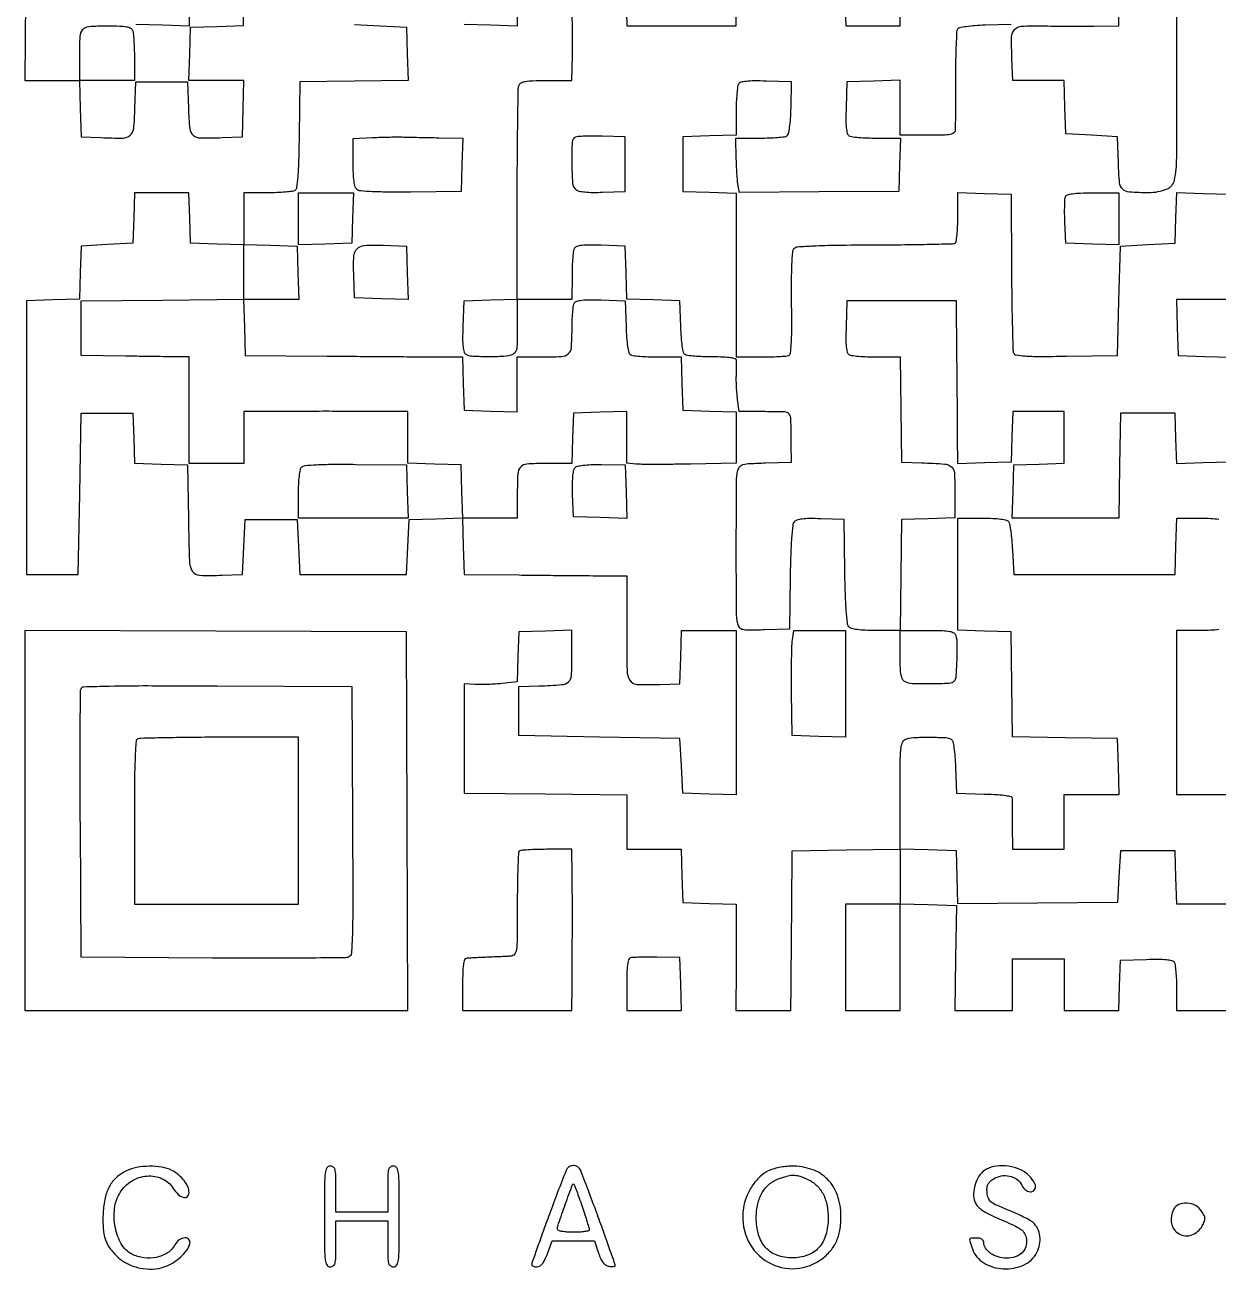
# Model space of a CAD drawing. Extents: x 156 to 936, y 100 to 969.
# Drawn here: x 156 to 570.4, y 100.2 to 532.3 of the extents above; entities that cross this region are included whole.
import ezdxf

# ---------------------------------------------------------------- set-up
doc = ezdxf.new("R2010")
doc.units = 0

msp = doc.modelspace()

# ---------------------------------------------------------------- linework, layer by layer
for points in [[(213, 569.962474), (213, 531.924948), (203.75, 532.212474), (194.5, 532.5)], [(327.227798, 550.712768), (326.955596, 531.925536), (317.727798, 532.212768), (308.5, 532.5)], [(364.787526, 541.25), (365.075052, 532), (384.037526, 532), (403, 532), (403, 550.977935)], [(574.927576, 437), (565.427576, 437), (555.927576, 437), (556.213788, 427.25), (556.5, 417.5), (565.723267, 417.212828), (574.946534, 416.925656)]]:
    msp.add_lwpolyline(points)
for points in [[(556, 570), (556, 523.035184, -0.001119), (555.917501, 486.169722, -0.047677), (555.136451, 478.36624, -0.257639), (552.422631, 475.14003, -0.092634), (546.315741, 474.013655, -0.014974), (539.607238, 474.230372, -0.180483), (537.287058, 475.264723, -0.178102), (536.195683, 477.572121, -0.014505), (535.786107, 484.357189), (535.5, 493.5), (526.5, 494), (517.5, 494.5), (517.212474, 503.75), (516.924948, 513), (508.041478, 513), (499.158008, 513), (498.829004, 520.578234, -0.01419), (498.715289, 528.153757, -0.183698), (499.736107, 530.734145, -0.198074), (502.178081, 531.882742, -0.01688), (509.247881, 531.987464, 0.002237), (513.424995, 531.927014, 0.001369), (518.352502, 531.891247, 0.001372), (523.232335, 531.882577, 0.002441), (527.25, 531.906082), (536, 532), (536, 551.058604)], [(156.234427, 541.25), (155.968853, 513), (165.448215, 513), (174.927576, 513), (175.213788, 503.25), (175.5, 493.5), (182.400991, 493.179488, 0.013191), (189.980726, 493.027641, 0.17684), (192.545599, 493.98257, 0.194254), (193.768522, 496.328176, 0.016445), (194.212602, 503.259666), (194.5, 512.5), (203.5, 512.5), (212.5, 512.5), (212.787398, 503.259666, 0.015944), (213.22487, 496.32236, 0.194276), (214.42727, 494.005037, 0.177011), (216.955531, 493.059164, 0.012814), (224.534186, 493.195758), (231.5, 493.5), (231.786212, 503.25), (232.072424, 513), (222.498686, 513), (212.924948, 513), (213.212474, 522.25), (213.5, 531.5), (222.728072, 531.787236), (231.956143, 532.074471), (232.228072, 550.787236)], [(440.787526, 541.25), (441.075052, 532), (450.537526, 532), (460, 532), (460, 550.393011, -0.002472)], [(270.5, 532.5), (279.5, 532), (288.5, 531.5), (288.787232, 522.272202), (289.074464, 513.044404), (270.287232, 512.772202), (251.5, 512.5), (251.226647, 494.044584, -0.003561), (251.035521, 485.331725, -0.012194), (250.732937, 479.675066, -0.01105), (250.342971, 475.785498, -0.224357), (249.726647, 474.809897, -0.112125), (248.86414, 474.502227, -0.008919), (246.43689, 474.255038, -0.011731), (243.499351, 474.078012, -0.008719), (240.25, 474.015313), (232, 474), (232, 464.962474), (232, 455.924948), (222.75, 456.212474), (213.5, 456.5), (213.211067, 465.25), (212.922134, 474), (203.5, 474), (194.077866, 474), (193.788933, 465.25), (193.5, 456.5), (184.5, 456), (175.5, 455.5), (175.212964, 446.287036), (174.925929, 437.074071), (165.712964, 436.787036), (156.5, 436.5), (156.5, 389), (156.5, 341.5), (165.5, 341.5), (174.5, 341.5), (175, 369.5), (175.5, 397.5), (184.5, 397.5), (193.5, 397.5), (193.788393, 388.787018), (194.076786, 380.074036), (203.288393, 379.787018), (212.5, 379.5), (212.772016, 360.763526, 0.004158), (213.106261, 346.126829, 0.128108), (214.125538, 342.660318, 0.253026), (216.624132, 341.181735, 0.020449), (224.520917, 341.199088), (231.5, 341.5), (232, 351), (232.5, 360.5), (241.5, 360.5), (250.5, 360.5), (251, 351), (251.5, 341.5), (270, 341.5), (288.5, 341.5), (289, 351), (289.5, 360.5), (298.713341, 360.787041), (307.926682, 361.074081), (308.213341, 351.287041), (308.5, 341.5), (327.5, 341.280494, 0.000352), (335.452664, 341.194222, 0.000323), (343.635938, 341.11651, 0.000323), (350.936743, 341.056617, 0.001065), (355.75, 341.030494), (365, 341), (365, 322.519052, 0.003973), (365.114948, 308.054011, 0.131412), (366.059061, 304.736049, 0.253156), (368.471784, 303.301714, 0.018303), (376.5, 303.270721), (383.5, 303.5), (383.787526, 312.75), (384.075052, 322), (393.537526, 322), (403, 322), (403, 293.462474), (403, 264.924948), (393.75, 265.212474), (384.5, 265.5), (384, 275), (383.5, 284.5), (355.5, 285), (327.5, 285.5), (327.5, 294), (327.5, 302.5), (334.5, 302.754332, 0.009095), (342.47786, 303.189603, 0.165954), (344.787336, 304.170407, 0.198668), (345.811388, 306.300944, 0.013957), (346, 313.056578), (346, 322.075052), (336.75, 321.787526), (327.5, 321.5), (327.212047, 312.817214), (326.924095, 304.134429), (321.712047, 303.582482, -0.010375), (319.424335, 303.38812, -0.007396), (316.856039, 303.261623, -0.007471), (314.402208, 303.21382, -0.015789), (312.5, 303.265268), (308.5, 303.5), (308.5, 284.5), (308.5, 265.5), (336.75, 265.234427), (365, 264.968853), (365, 255.484427), (365, 246), (374.462474, 246), (383.924948, 246), (384.212474, 236.75), (384.5, 227.5), (393.75, 227.212474), (403, 226.924948), (403.047429, 223.212474, -0.003353), (403.061026, 220.972348, -0.00045), (403.053788, 216.257727, -0.00052), (403.034371, 210.669529, -0.000437), (403.002473, 204.75), (402.910087, 190), (412.455043, 190), (422, 190), (422.097117, 198.25, 0.000548), (422.144376, 202.67705, 0.000142), (422.210616, 209.804688, 0.000145), (422.28146, 217.929298, 0.000148), (422.347117, 226), (422.5, 245.5), (441.25, 245.772065), (460, 246.044131), (460, 236.522065), (460, 227), (450.5, 227), (441, 227), (441, 208.5), (441, 190), (450.5, 190), (460, 190), (460, 208.536212), (460, 227.072424), (469.75, 226.786212), (479.5, 226.5), (479.232364, 208.25), (478.964729, 190), (488.982364, 190), (499, 190), (499, 199), (499, 208), (508, 208), (517, 208), (517, 199), (517, 190), (526.461067, 190), (535.922134, 190), (536.211067, 198.75), (536.5, 207.5), (545.41543, 207.791346, -0.007874), (549.674656, 207.863419, -0.025891), (552.481964, 207.721257, -0.03736), (554.324421, 207.391596, -0.190691), (555.150117, 206.791346, -0.10844), (555.472644, 205.905885, -0.010308), (555.733216, 203.60277, -0.012782), (555.918998, 200.812394, -0.009736), (555.984687, 197.75), (556, 190), (565.5, 190), (575, 190)], [(574.5, 380.5), (565.289473, 380.212997), (556.078945, 379.925993), (555.789473, 388.712997), (555.5, 397.5), (546, 397.5), (536.5, 397.5), (536.227441, 379.25), (535.954883, 361), (517.439916, 361), (498.924948, 361), (499.212474, 370.25), (499.5, 379.5), (508.25, 379.788933), (517, 380.077866), (517, 389.038933), (517, 398), (508.038933, 398), (499.077866, 398), (498.788933, 389.25), (498.5, 380.5), (489.25, 380.212474), (480, 379.924948), (479.950772, 389.212474, 0.000678), (479.918631, 394.04105, 0.000206), (479.857028, 401.353039, 0.000207), (479.781246, 409.544585, 0.000226), (479.700772, 417.5), (479.5, 436.5), (460.5, 436.5), (441.5, 436.5), (441.208654, 427.58457, 0.007874), (441.136581, 423.325344, 0.025891), (441.278743, 420.518036, 0.03736), (441.608404, 418.675579, 0.190691), (442.208654, 417.849883, 0.110361), (443.105981, 417.526888, 0.009558), (445.537478, 417.266784, 0.012216), (448.482099, 417.080963, 0.009183), (451.727441, 417.015313), (459.954883, 417), (460.227441, 398.75), (460.5, 380.5), (467.5, 380.245668, -0.009054), (475.472893, 379.811311, -0.165063), (477.784162, 378.834916, -0.199365), (478.809906, 376.713321, -0.014194), (479, 370.018474), (479, 361.075052), (469.75, 360.787526), (460.5, 360.5), (460.228407, 341.25), (459.956814, 322), (469.41102, 322, -0.005364), (474.724068, 321.942999, -0.038327), (477.280046, 321.691521, -0.095722), (478.649132, 321.167499, -0.191423), (479.326723, 320.25, -0.063414), (479.717117, 317.291205, -0.010825), (479.619702, 311.601854, -0.006215), (479.318335, 305.720851, -0.182459), (478.711053, 304.377523, -0.186673), (477.019281, 303.629771, -0.008538), (470.589419, 303.436805, -0.011172), (464.278175, 303.49624, -0.112648), (461.75, 304.158271, -0.147014), (460.852704, 305.032537, -0.080663), (460.328622, 306.488649, -0.039016), (460.065379, 308.950755, -0.00713), (460, 313.535184), (460, 322), (451.622445, 322, -0.00979), (447.787976, 322.075082, -0.024916), (445.017003, 322.32229, -0.032122), (443.081684, 322.720689, -0.153905), (442.146237, 323.323796, -0.150078), (441.652029, 324.509893, -0.006421), (441.267561, 329.0752, -0.009449), (440.958517, 334.981462, -0.004527), (440.773792, 342.573796), (440.5, 360.5), (432.403945, 360.787955, 0.009179), (428.505848, 360.854987, 0.028683), (425.888226, 360.701645, 0.042759), (424.133146, 360.343442, 0.148905), (423.177736, 359.714159, 0.148709), (422.659149, 358.478879, 0.007389), (422.270344, 354.043584, 0.009943), (421.960504, 348.178124, 0.004405), (421.773792, 340.426204), (421.5, 322.5), (412.867749, 322.212784, -0.004486), (407.338693, 322.078466, -0.060196), (405.324947, 322.290548, -0.176428), (404.286095, 322.962944, -0.100636), (403.632465, 324.32824, -0.060598), (403.118713, 328.421592, -0.001041), (403.079767, 351.000291, -0.001058), (403.135557, 373.554606, -0.059491), (403.651552, 377.713788, -0.129195), (404.321288, 378.94195, -0.140669), (405.488884, 379.634066, -0.050921), (407.748707, 379.984461, -0.005089), (413.219174, 380.213788), (422.239709, 380.5), (422.178678, 386.75, 0.003995), (422.024963, 395.407262, 0.165314), (421.38668, 397.137518, 0.218172), (419.855441, 397.896383, 0.007625), (413.061273, 398), (404.122546, 398), (403.536804, 402.25, -0.012803), (403.322377, 404.167651, -0.007954), (403.164352, 406.426562, -0.007978), (403.079417, 408.661898, -0.014275), (403.091412, 410.5, 0.003607), (403.13664, 412.123069, 0.003996), (403.156494, 413.692187, 0.003711), (403.152797, 415.031176, 0.020567), (403.115881, 415.75, 0.296915), (402.650972, 416.337194, 0.043465), (401.100491, 416.711671, 0.028702), (398.606392, 416.943594, 0.00837), (394.75, 417.015313, -0.008591), (391.501991, 417.077158, -0.011595), (388.568616, 417.251635, -0.008743), (386.144238, 417.495093, -0.112618), (385.292098, 417.798312, -0.195149), (384.75425, 418.552989, -0.020215), (384.326695, 420.737125, -0.020298), (383.991711, 423.707636, -0.009786), (383.792098, 427.532999), (383.5, 436.5), (374.287036, 436.787036), (365.074071, 437.074071), (364.787036, 446.287036), (364.5, 455.5), (356.085653, 455.793098, 0.008519), (352.085459, 455.864234, 0.027159), (349.4185, 455.721251, 0.039341), (347.659703, 455.389362, 0.187221), (346.850966, 454.793098, 0.110402), (346.527533, 453.894283, 0.00954), (346.267102, 451.45641, 0.012203), (346.081041, 448.504112, 0.00917), (346.015313, 445.25), (346, 437), (336.5, 437), (327, 437), (327, 427.616631, -0.004454), (326.948046, 421.783877, -0.050992), (326.673988, 419.505489, -0.149036), (326.006151, 418.332297, -0.124529), (324.75, 417.630286, -0.054406), (321.512121, 417.130553, -0.01464), (316.304953, 417.051666, -0.010795), (311.112637, 417.237201, -0.127697), (309.208654, 417.849883, -0.190691), (308.608404, 418.675579, -0.03736), (308.278743, 420.518036, -0.025891), (308.136581, 423.325344, -0.007874), (308.208654, 427.58457), (308.5, 436.5), (317.75, 436.787526), (327, 437.075052), (327, 473.455738, -0.001559), (327.043843, 487.51473, -0.002438), (327.178303, 499.614248, -0.000662), (327.360797, 510.155271, -0.087163), (327.606989, 511.418213, -0.192406), (328.346128, 512.217093, -0.06988), (329.845898, 512.688469, -0.034532), (332.428287, 512.937024, -0.00673), (337.106989, 513), (346, 513), (346.122144, 521.75, 0.003038), (346.153703, 525.753975, 0.001737), (346.145636, 530.588588, 0.001735), (346.103752, 535.451836, 0.002881)], [(498.5, 532.5), (489.532999, 532.207902, 0.010511), (485.949024, 532.015676, 0.017231), (482.927943, 531.68488, 0.013417), (480.550125, 531.275851, 0.207931), (479.884806, 530.813613, 0.126556), (479.611266, 529.934938, 0.002613), (479.403668, 525.304137, 0.005946), (479.252851, 519.857596, 0.003946), (479.203455, 513.60571, -0.000586), (479.196007, 507.308075, -0.000837), (479.173483, 501.71699, -0.000455), (479.142208, 496.98722, -0.012625), (479.101648, 495.75, -0.220509), (478.608023, 494.829192, -0.116612), (477.395687, 494.298728, -0.040241), (474.94065, 494.05279, -0.004851), (469.5, 494), (460, 494), (460, 503.537526), (460, 513.075052), (450.75, 512.787526), (441.5, 512.5), (441.208654, 503.58457, 0.007874), (441.136581, 499.325344, 0.025891), (441.278743, 496.518036, 0.03736), (441.608404, 494.675579, 0.190691), (442.208654, 493.849883, 0.110589), (443.107413, 493.52683, 0.009469), (445.555128, 493.266784, 0.012148), (448.519159, 493.080958, 0.009118), (451.787526, 493.015313), (460.075052, 493), (459.787526, 483.75), (459.5, 474.5), (431.841227, 474.318454), (404.182454, 474.136907), (403.730494, 476.318454, -0.028634), (403.542718, 477.586342, -0.005035), (403.350805, 479.988858, -0.005443), (403.184601, 482.814351, -0.004868), (403.072603, 485.75), (402.866673, 493), (411.183336, 493.015313, 0.008353), (414.455082, 493.075999, 0.011339), (417.40436, 493.247036, 0.008412), (419.84312, 493.485395, 0.113526), (420.682571, 493.782656, 0.198516), (421.204149, 494.525055, 0.019395), (421.608492, 496.725599, 0.019929), (421.91648, 499.702776, 0.009731), (422.083552, 503.517344), (422.301961, 512.5), (413.485551, 512.791346, 0.007996), (409.27832, 512.863051, 0.026121), (406.498483, 512.720652, 0.037704), (404.672129, 512.390608, 0.190065), (403.849883, 511.791346, 0.110303), (403.526902, 510.894378, 0.00958), (403.266784, 508.466919, 0.012233), (403.080964, 505.527132, 0.009199), (403.015313, 502.287526), (403, 494.075052), (393.75, 493.787526), (384.5, 493.5), (384.5, 484), (384.5, 474.5), (393.75, 474.212474), (403, 473.924948), (403, 445.462474), (403, 417), (411.418213, 417, 0.005604), (414.739629, 417.037228, 0.00747), (417.754788, 417.149912, 0.005462), (420.268057, 417.309009, 0.073079), (421.168213, 417.51034, 0.272032), (421.863077, 418.380871, 0.02028), (422.184417, 421.523985, 0.015328), (422.340323, 426.604963, 0.003043), (422.28516, 435.700242, -0.004463), (422.261059, 443.173095, -0.009332), (422.402751, 448.987627, -0.006092), (422.652113, 453.49969, -0.157619), (423.099715, 454.620149, -0.203243), (424.350768, 455.266776, -0.007336), (429.836307, 455.603761, -0.008827), (437.919624, 455.838489, -0.002191), (451.161454, 455.931117, 0.001923), (461.588984, 455.99846, 0.00305), (470.518333, 456.14495, 0.000712), (478.331515, 456.331935, 0.132829), (479.096899, 456.559887, 0.223267), (479.455302, 457.109448, 0.00974), (479.734714, 459.44464, 0.014955), (479.934548, 462.307113, 0.009948), (480, 465.596543), (480, 474.075052), (489.25, 473.787526), (498.5, 473.5), (498.672899, 446.672112, 0.001849), (498.778224, 436.28795, 0.002852), (498.953694, 427.311393, 0.000916), (499.16408, 419.544558, 0.084575), (499.385999, 418.436485, 0.265636), (500.300419, 417.68927, 0.025496), (503.266907, 417.347068, 0.01645), (508.252525, 417.192606, 0.00283), (517.7131, 417.264373), (535.5, 417.5), (536, 436.5), (536.5, 455.5), (546, 456), (555.5, 456.5), (555.789473, 465.287003), (556.078945, 474.074007), (565.289473, 473.787003), (574.5, 473.5)], [(575, 227), (565.537526, 227), (556.075052, 227), (555.787526, 236.25), (555.5, 245.5), (546, 245.5), (536.5, 245.5), (536, 236.5), (535.5, 227.5), (507.786868, 227.299695), (480.073736, 227.099389), (479.786868, 236.299695), (479.5, 245.5), (469.75, 245.786212), (460, 246.072424), (460, 264.919581, -0.001595), (460.039674, 277.354358, -0.027204), (460.287844, 281.43275, -0.105351), (460.943938, 283.3793, -0.195935), (462.25, 284.369714, -0.054302), (465.432326, 284.861548, -0.013928), (470.645642, 284.950107, -0.010028), (475.866603, 284.788598, -0.12951), (477.707902, 284.201688, -0.195149), (478.24575, 283.447011, -0.020215), (478.673305, 281.262875, -0.020298), (479.008289, 278.292364, -0.009786), (479.207902, 274.467001), (479.5, 265.5), (489.285423, 265.213361, -0.006813), (493.851056, 265.017331, -0.024495), (496.749867, 264.710318, -0.035316), (498.536422, 264.301232, -0.365386), (498.91694, 263.713361, 0.028871), (498.860852, 262.895163, 0.001744), (498.843049, 260.432987, 0.002604), (498.84735, 257.498501, 0.001922), (498.881517, 254.25), (499, 246), (508, 246), (517, 246), (517, 255.5), (517, 265), (526.536212, 265), (536.072424, 265), (535.786212, 274.75), (535.5, 284.5), (517.272472, 284.772472), (499.044944, 285.044944), (498.772472, 303.272472), (498.5, 321.5), (489.25, 321.787526), (480, 322.075052), (480, 341.537526), (480, 361), (488.440983, 361, -0.009585), (492.22901, 360.92738, -0.024001), (494.983238, 360.689017, -0.029014), (496.905665, 360.314643, -0.188703), (497.690983, 359.75, -0.102535), (498.032598, 358.869389, -0.008061), (498.409226, 356.370313, -0.010698), (498.749484, 353.346792, -0.007979), (499, 350), (499.5, 341.5), (527.5, 341.5), (555.5, 341.5), (555.786212, 351.25), (556.072424, 361), (564.336212, 361, -0.011156), (567.846822, 360.92166, -0.020379), (570.700983, 360.677394, -0.02113)], [(570.693122, 322.322289, -0.020332), (567.828493, 322.07823, -0.011084), (564.3, 322), (556, 322), (556, 293.5), (556, 265), (565.5, 265), (575, 265)]]:
    msp.add_lwpolyline(points, format="xyb")
for points in [[(193.393011, 530.418213, -0.06844), (193.631074, 529.400281, -0.007317), (193.821697, 526.9751, -0.008902), (193.955615, 524.066073, -0.00705), (194, 520.918213), (194, 513), (184.5, 513), (175, 513), (175, 520.918213, -0.011011), (175.163873, 528.358591, -0.16771), (176.097177, 530.720139, -0.201251), (178.225197, 531.787494, -0.016928), (184.5, 532, -0.007489), (188.820122, 531.93529, -0.036534), (191.251766, 531.683962, -0.072682), (192.676577, 531.209997, -0.18666)], [(299.787526, 493.135524), (308.075052, 493), (307.787526, 483.75), (307.5, 474.5), (290.059087, 474.285999, -0.004306), (282.398845, 474.257989, -0.010385), (276.733702, 474.403766, -0.008096), (272.515232, 474.668561, -0.154677), (271.309087, 475.158444, -0.155167), (270.716264, 476.082937, -0.031061), (270.321879, 478.026395, -0.024586), (270.075314, 480.791137, -0.009946), (270, 484.576755), (270, 492.90862), (276.75, 493.20431, -0.00368), (279.627465, 493.309147, -0.00305), (282.692187, 493.379514, -0.003079), (285.502171, 493.409572, -0.008287), (287.5, 493.385524, 0.00159), (289.585322, 493.332478, 0.000478), (292.759461, 493.264864, 0.000479), (296.321234, 493.195808, 0.000519)], [(347.25, 493.356866, 0.289389), (346.070382, 491.67189, 0.013972), (345.931051, 484.509462, 0.015803), (346.216629, 477.390511, 0.20437), (347.405204, 475.078674, 0.126804), (348.431833, 474.594776, 0.023545), (350.514748, 474.298867, 0.021342), (353.264652, 474.157498, 0.01153), (356.655204, 474.206229), (364.5, 474.5), (364.5, 484), (364.5, 493.5), (356.5, 493.690199, 0.006392), (353.344709, 493.724863, 0.008556), (350.482813, 493.670739, 0.00628), (348.100026, 493.554893, 0.08407)], [(536, 464.962474), (536, 455.924948), (526.75, 456.212474), (517.5, 456.5), (517.203033, 463.906415, -0.007079), (517.126964, 466.841003, -0.009185), (517.144753, 469.531874, -0.007235), (517.23321, 471.773024, -0.078282), (517.421649, 472.656415, -0.228018), (518.10667, 473.302323, -0.041983), (519.847946, 473.698536, -0.027394), (522.610611, 473.934044, -0.007567), (526.968615, 474), (536, 474)], [(250.787526, 446.25), (251.075052, 437), (241.501314, 437), (231.927576, 437), (232.213788, 427.25), (232.5, 417.5), (261, 417.291036, 0.000084), (272.58681, 417.208027, 0.000092), (283.834289, 417.131401, 0.000086), (293.458764, 417.06925, 0.000458), (298.712474, 417.041036), (307.924948, 417), (308.212474, 407.75), (308.5, 398.5), (317.75, 398.212474), (327, 397.924948), (327, 407.462474), (327, 417), (334.918213, 417, 0.010942), (342.344571, 417.162535, 0.165682), (344.712752, 418.08692, 0.202261), (345.787688, 420.197169, 0.01753), (346.015313, 426.356989, -0.009288), (346.081049, 429.570103, -0.012325), (346.267102, 432.487838, -0.009701), (346.527636, 434.896861, -0.10999), (346.850966, 435.793098, -0.187221), (347.659703, 436.389362, -0.039341), (349.4185, 436.721251, -0.027159), (352.085459, 436.864234, -0.008519), (356.085653, 436.793098), (364.5, 436.5), (364.792098, 427.532999, 0.009786), (364.991711, 423.707636, 0.020298), (365.326695, 420.737125, 0.020215), (365.75425, 418.552989, 0.195149), (366.292098, 417.798312, 0.112481), (367.143415, 417.495126, 0.008796), (369.557593, 417.251635, 0.011636), (372.478846, 417.07716, 0.00863), (375.712474, 417.015313), (383.924948, 417), (384.212474, 407.75), (384.5, 398.5), (393.75, 398.212474), (403, 397.924948), (403, 389.010221), (403, 380.095493), (387.25, 379.797747, -0.002185), (380.981045, 379.706641, -0.002746), (375.171875, 379.679512, -0.002197), (370.29914, 379.704928, -0.021631), (368.25, 379.813358), (365, 380.126717), (365, 389.100884), (365, 398.075052), (355.75, 397.787526), (346.5, 397.5), (346.211067, 388.75), (345.922134, 380), (337.068056, 380, 0.014894), (330.341584, 379.799592, 0.19588), (328.139643, 378.745608, 0.17474), (327.170301, 376.397567, 0.011383), (327, 368.918213), (327, 361), (317.537526, 361), (308.075052, 361), (307.787526, 370.25), (307.5, 379.5), (298.25, 379.787526), (289, 380.075052), (289, 389.037526), (289, 398), (280, 398.057692, 0.000568), (275.801215, 398.079838, 0.000295), (270.559375, 398.098438, 0.000293), (265.175369, 398.11121, 0.000446), (260.5, 398.115385, 0.000446), (255.824631, 398.11121, 0.000293), (250.440625, 398.098438, 0.000295), (245.198785, 398.079838, 0.000568), (241, 398.057692), (232, 398), (232, 389), (232, 380), (222.5, 380), (213, 380), (213, 398.5), (213, 417), (209.75, 417.027644, -0.001094), (207.709851, 417.049461, -0.000113), (202.901563, 417.112485, -0.000141), (197.173189, 417.190474, -0.000112), (191, 417.277644), (175.5, 417.5), (175.5, 427), (175.5, 436.5), (203.75, 436.765573), (232, 437.031147), (232, 446.553099), (232, 456.075052), (241.25, 455.787526), (250.5, 455.5)], [(288.788029, 446.211971), (289.076058, 436.923942), (279.788029, 437.211971), (270.5, 437.5), (270.206229, 445.344796, -0.019645), (270.218611, 452.021195, -0.185166), (271.333807, 454.605942, -0.189669), (273.876766, 455.748898, -0.020771), (280.403945, 455.787955), (288.5, 455.5)], [(288.787526, 370.25), (289.075052, 361), (270.037526, 361), (251, 361), (251, 369.3, -0.011407), (251.078226, 372.728278, -0.018854), (251.319235, 375.613788, -0.01784), (251.673275, 377.854462, -0.149348), (252.1493, 378.7493, -0.175216), (253.307694, 379.29251, -0.010239), (257.259152, 379.573934, -0.011548), (262.822126, 379.727117, -0.00394), (270.8993, 379.6993), (288.5, 379.5)], [(364.788029, 370.211971), (365.076058, 360.923942), (355.788029, 361.211971), (346.5, 361.5), (346.206229, 369.344796, -0.012224), (346.164927, 372.525825, -0.01801), (346.297516, 375.316204, -0.016431), (346.557933, 377.544176, -0.136719), (346.96936, 378.463081, -0.15895), (347.873758, 379.033638, -0.03098), (349.79325, 379.394054, -0.024594), (352.52374, 379.597815, -0.009917), (356.263131, 379.618285), (364.5, 379.5)], [(441, 303.462474), (441, 284.924948), (431.75, 285.212474), (422.5, 285.5), (422.291477, 300.5, -0.003357), (422.248488, 306.481643, -0.004163), (422.292209, 312.048437, -0.003421), (422.399751, 316.718984, -0.030995), (422.58679, 318.75), (423.090626, 322), (432.045313, 322), (441, 322)], [(269.759817, 255.860756, -0.000764), (269.87272, 227.927169, -0.00799), (269.718396, 216.469094, -0.011301), (269.378632, 209.947145, -0.290193), (268.367296, 208.58745, -0.089452), (267.032792, 208.333595, -0.000479), (253.803136, 208.219928, -0.002086), (238.709184, 208.167691, -0.00132), (221.107479, 208.226694), (175.5, 208.5), (175.239372, 254.5, -0.000997), (175.174287, 272.225103, -0.001596), (175.197198, 287.357597, -0.000282), (175.267665, 300.72814, -0.090314), (175.461789, 301.759906, -0.301449), (176.45055, 302.464468, -0.003096), (185.402033, 302.70934, -0.005599), (198.68089, 302.841585, -0.001079), (222.722417, 302.759906), (269.5, 302.5)], [(195.25, 284.337719, 0.286605), (194.579791, 283.416621, 0.006896), (194.265434, 277.906228, 0.008864), (194.055066, 269.647433, 0.001935), (194, 255.416667), (194, 227), (222.5, 227), (251, 227), (251, 256), (251, 285), (223.75, 284.921053, 0.001717), (213.21496, 284.854351, 0.002675), (204.1375, 284.717133, 0.000767), (196.247198, 284.543529, 0.090243)], [(327.666667, 245.333333, 0.187801), (327.396866, 244.719507, 0.001706), (327.195833, 239.623958, 0.00551), (327.048127, 233.71727, 0.003496), (327, 226.833333, -0.001595), (326.96215, 214.971414, -0.029571), (326.716687, 211.229611, -0.130304), (326.045761, 209.568092, -0.221459), (324.75, 208.873643, -0.002501), (323.50939, 208.810196, -0.000564), (321.398438, 208.71521, -0.000584), (318.96211, 208.611185, -0.000566), (316.5, 208.511733, 0.00136), (314.110966, 208.411432, 0.001703), (311.895312, 208.304809, 0.001368), (310.036514, 208.203912, 0.013266), (309.25, 208.13809, 0.300613), (308.65637, 207.644076, 0.039207), (308.288558, 205.95426, 0.026528), (308.063365, 203.244119, 0.007465), (308, 199), (308, 190), (327, 190), (346, 190), (346.047833, 198.25, 0.000501), (346.1059, 210.35919, 0.000739), (346.130502, 220.990245, 0.000847), (346.122736, 230.043055, 0.00166), (346.080423, 237.25), (346, 246), (337.166667, 246, 0.007039), (333.733476, 245.951666, 0.010477), (330.732292, 245.804167, 0.005871), (328.23216, 245.599192, 0.174709)], [(366.25, 208.263344, 0.248284), (365.665751, 207.639636, 0.03328), (365.297103, 205.816204, 0.02512), (365.066997, 203.040734, 0.008122), (365, 198.916667), (365, 190), (374.537526, 190), (384.075052, 190), (383.787526, 199.230709), (383.5, 208.461418), (375.5, 208.577387, 0.005179), (372.344699, 208.590443, 0.00693), (369.482813, 208.532974, 0.004989), (367.094332, 208.428014, 0.06947)], [(191.218183, 134.336917, 0.068137), (187.772392, 132.00976, 0.084121), (185.360299, 128.983169, 0.073303), (183.864302, 124.992974, 0.038997), (183.155963, 119.75438, 0.029607), (183.170735, 114.385745, 0.067834), (183.962521, 110.427095, 0.078269), (185.691491, 107.1785, 0.051283), (188.58103, 104.062998, 0.072627), (191.939306, 101.884136, 0.05888), (196.028668, 100.561063, 0.058582), (200.336186, 100.22328, 0.070115), (204.337233, 100.946282, 0.05824), (207.23142, 102.291605, 0.045628), (210.005351, 104.368424, 0.047441), (212.19635, 106.757726, 0.098199), (213.296736, 109.02672, 0.241995), (212.968983, 110.498728, 0.243699), (211.583261, 111.082596, 0.137735), (209.569448, 110.340513, 0.113634), (208.059115, 108.610457, -0.126671), (205.54869, 105.879764, -0.092203), (201.719162, 104.298827, -0.085228), (197.291648, 104.132334, -0.086412), (193.085185, 105.455949, -0.14687), (189.46892, 108.954848, -0.080768), (187.344835, 114.791005, -0.076965), (187.121461, 121.312885, -0.10744), (189.025635, 126.810176, -0.118626), (193.004823, 130.803238, -0.118824), (198.362526, 132.545783, -0.126954), (203.653529, 131.612222, -0.146413), (207.5, 128.252445, 0.063133), (209.211017, 126.171595, 0.124263), (211.068932, 125.134143, 0.251676), (212.400826, 125.447548, 0.214863), (213, 126.777494, 0.107637), (212.563036, 128.783783, 0.058106), (211.246031, 130.95628, 0.05355), (209.302578, 132.968329, 0.054677), (206.988956, 134.505711, 0.080717), (203.645564, 135.599462, 0.041469), (199.237677, 135.918215, 0.041243), (194.768656, 135.50075, 0.070706)], [(260, 118.5, 0.001825), (260.040662, 107.362042, 0.026629), (260.278571, 103.4375, 0.103099), (260.868713, 101.652291, 0.267644), (262, 101, 0.157888), (263.078201, 101.349175, 0.176663), (263.6875, 102.25, 0.055952), (263.948615, 104.198839, 0.005351), (264, 109), (264, 117), (273, 117), (282, 117), (282, 109, 0.005351), (282.051385, 104.198839, 0.055952), (282.3125, 102.25, 0.176663), (282.921799, 101.349175, 0.157888), (284, 101, 0.267644), (285.131287, 101.652291, 0.103099), (285.721429, 103.4375, 0.026629), (285.959338, 107.362042, 0.001825), (286, 118.5, 0.001825), (285.959338, 129.637958, 0.026629), (285.721429, 133.5625, 0.103099), (285.131287, 135.347709, 0.267644), (284, 136, 0.157888), (282.921799, 135.650825, 0.176663), (282.3125, 134.75, 0.055952), (282.051385, 132.801161, 0.005351), (282, 128), (282, 120), (273, 120), (264, 120), (264, 128, 0.005351), (263.948615, 132.801161, 0.055952), (263.6875, 134.75, 0.176663), (263.078201, 135.650825, 0.157888), (262, 136, 0.267644), (260.868713, 135.347709, 0.103099), (260.278571, 133.5625, 0.026629), (260.040662, 129.637958, 0.001825)], [(338.151623, 119.25, 0.001362), (335.792673, 112.775348, 0.002142), (333.80551, 107.2, 0.000529), (332.094077, 102.315921, 0.084652), (331.998633, 101.75, 0.225295), (332.135597, 101.462816, 0.075225), (332.54719, 101.220313, 0.05729), (333.150196, 101.05485, 0.038357), (333.864142, 101, 0.144628), (334.803813, 101.277612, 0.081146), (335.693217, 102.083972, 0.054736), (336.562724, 103.461561, 0.022219), (337.44685, 105.5), (339.165416, 110), (346.499374, 110), (353.833333, 110), (355.244995, 105.75, 0.025202), (356.019049, 103.760708, 0.06096), (356.833118, 102.412584, 0.085072), (357.750654, 101.581423, 0.105441), (358.828328, 101.180449, 0.027359), (359.660731, 101.104162, 0.045781), (360.362071, 101.142642, 0.060913), (360.84992, 101.276601, 0.304176), (361, 101.500474, 0.084256), (360.917307, 101.987712, 0.000381), (359.187363, 106.925355, 0.001804), (357.194748, 112.534054, 0.001137), (354.829319, 119.070025, 0.006076), (349.018945, 134.428754, 0.305556), (346.490907, 136.172725, 0.310612), (343.960191, 134.472631, 0.006205)], [(414.149236, 134.303525, 0.07757), (411.212918, 132.239787, 0.053868), (408.609235, 129.12153, 0.051622), (406.624392, 125.35441, 0.056054), (405.520573, 121.362623, 0.137804), (406.718076, 111.093847, 0.146814), (413.085284, 103.244495, 0.15148), (422.551654, 100.346686, 0.14842), (432.084181, 103.277746, 0.059593), (435.434971, 106.169745, 0.073862), (437.732486, 109.584452, 0.06924), (439.034981, 113.699518, 0.044948), (439.426612, 118.681682, 0.079602), (438.187543, 125.888705, 0.11296), (434.777715, 131.399492, 0.115046), (429.364948, 134.813035, 0.084767), (422.348871, 135.97723, 0.028378), (420.247162, 135.847947, 0.020797), (417.940069, 135.476187, 0.021136), (415.778588, 134.93894, 0.043004)], [(489.299035, 134.496899, 0.099399), (487.362615, 132.466195, 0.066811), (486.021965, 129.543472, 0.066748), (485.498489, 126.367256, 0.09866), (485.965486, 123.590779, 0.081922), (486.772911, 122.20256, 0.05693), (488.08192, 120.941411, 0.042524), (490.010428, 119.71061, 0.018688), (492.7455, 118.403971, -0.004598), (499.341686, 115.478041, -0.046318), (501.951084, 113.986541, -0.116287), (503.213392, 112.568689, -0.095447), (503.824956, 110.630023, -0.102626), (503.58325, 107.929874, -0.130048), (502.273618, 105.805548, -0.117129), (499.95839, 104.459884, -0.073458), (496.845012, 104, -0.074913), (493.976404, 104.432219, -0.078249), (491.40921, 105.689054, -0.089482), (489.624289, 107.490268, -0.15174), (489, 109.5, 0.140575), (488.822179, 110.11998, 0.118484), (488.333333, 110.6, 0.088208), (487.543379, 110.90137, 0.04716), (486.5, 111, 0.016066), (484.635797, 110.940082, 0.294715), (484.181247, 110.603439, 0.17017), (484.165425, 109.916281, 0.005335), (485.074823, 107.215207, 0.175962), (489.011193, 102.384962, 0.121658), (495.819083, 100.304912, 0.120023), (502.884357, 101.623469, 0.16912), (507.497007, 105.994211, 0.074012), (508.443764, 108.762822, 0.077959), (508.518895, 111.63663, 0.081908), (507.723073, 114.27535, 0.095), (506.146462, 116.367454, 0.057218), (505.062845, 117.143108, 0.010407), (502.874977, 118.299227, 0.011082), (500.242743, 119.548578, 0.009852), (497.453143, 120.73223, -0.009048), (493.335967, 122.471379, -0.067622), (491.535032, 123.582518, -0.129304), (490.634756, 124.828313, -0.068033), (490.191233, 126.699525, -0.040096), (490.163543, 128.355008, -0.091705), (490.466803, 129.561155, -0.09516), (491.172406, 130.551671, -0.04554), (492.400592, 131.526823, -0.103138), (495.073031, 132.577192, -0.095669), (498.019155, 132.512909, -0.101364), (500.592816, 131.380181, -0.132422), (502.224566, 129.406477, 0.106351), (503.455658, 127.751028, 0.155254), (505.109081, 127.029621, 0.230438), (506.4349, 127.512991, 0.194452), (507, 128.911106, 0.113211), (506.79087, 129.822896, 0.037214), (506.096212, 131.021313, 0.034861), (505.100683, 132.27942, 0.033059), (503.923275, 133.411106, 0.094836), (500.739331, 135.193748, 0.061875), (496.598148, 136.023307, 0.062782), (492.461104, 135.810937, 0.10901)], [(349.504374, 121.98714, -0.003187), (350.460545, 119.115972, -0.004594), (351.26691, 116.562771, -0.002479), (351.917393, 114.396935, -0.071826), (352, 113.824848, -0.34926), (351.741764, 113.500254, -0.01947), (350.384375, 113.242299, -0.02313), (348.608541, 113.059435, -0.014091), (346.5, 113, -0.015975), (344.250681, 113.071886, -0.033065), (342.508431, 113.299665, -0.04062), (341.314014, 113.63964, -0.312708), (341, 114.09263, -0.083337), (341.33092, 116.064273, -0.003653), (343.661487, 122.655104, -0.001519), (346.195136, 129.591132, -0.547253), (346.643737, 129.689596, -0.106281), (346.848766, 129.372266, -0.001565), (347.634616, 127.276433, -0.004193), (348.521516, 124.825623, -0.002746)], [(427.510222, 131.560176, -0.084476), (430.710402, 129.534459, -0.083659), (433.073086, 126.558236, -0.074898), (434.509759, 122.67718, -0.051429), (434.989673, 118, -0.069341), (434.163538, 112.094039, -0.11387), (431.736395, 107.695232, -0.122518), (427.777493, 105.009932, -0.088275), (422.5, 104.070871, -0.088238), (417.20607, 105.012451, -0.123439), (413.250487, 107.705132, -0.114067), (410.830927, 112.130606, -0.068106), (410.006589, 118.102117, -0.055402), (410.530218, 122.864336, -0.078492), (412.096497, 126.821728, -0.087456), (414.642876, 129.796286, -0.089395), (418.034628, 131.693558, -0.017424), (421.048208, 132.615388, -0.069131), (422.96469, 132.854192, -0.073884), (424.809307, 132.553525, -0.021679)], [(554.973533, 120.950547, 0.172504), (554.243025, 116.108906, 0.218), (556.849555, 112.466927, 0.222752), (561.255086, 112.104926, 0.175999), (564.940512, 115.239425, 0.031213), (565.674559, 116.739167, 0.11191), (565.853736, 117.783767, 0.105807), (565.569532, 118.835808, 0.026347), (564.667459, 120.384769, 0.127553), (562.552465, 122.304422, 0.106648), (559.6226, 123.117782, 0.11575), (556.807054, 122.628164, 0.17082)]]:
    msp.add_lwpolyline(points, format="xyb", close=True)
for points in [[(269.788933, 465.25), (269.5, 456.5), (260.25, 456.212474), (251, 455.924948), (251, 464.962474), (251, 474), (260.538933, 474), (270.077866, 474)], [(156, 256.007138), (156, 190), (222.50719, 190), (289.014379, 190), (288.75719, 255.75), (288.5, 321.5), (222.25, 321.757138), (156, 322.014276)]]:
    msp.add_lwpolyline(points, close=True)

doc.saveas('drawing.dxf')
